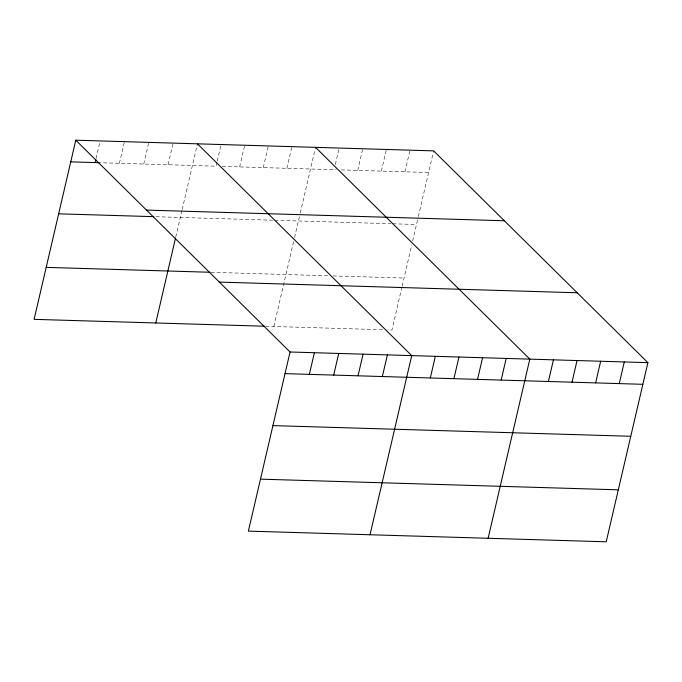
<?xml version="1.0" encoding="UTF-8"?>
<svg xmlns="http://www.w3.org/2000/svg" width="682" height="682" viewBox="0 0 682 682"><rect width="100%" height="100%" fill="white"/><g stroke="black" fill="none" stroke-linecap="round" stroke-linejoin="round"><path stroke-width="0.51" stroke-dasharray="3.41 2.56" d="M96.043 158.454L99.879 141.958M119.418 163.305L124.456 141.66M143.749 164.03L148.787 142.385M168.079 164.754L173.117 143.109M175.768 237.021L181.949 210.457M182.179 209.459L197.456 143.834M216.987 162.06L216.032 166.186L100.373 162.742M217.234 161.029L221.07 144.533M239.646 166.894L244.685 145.24M263.269 167.593L268.307 145.948M286.883 168.301L291.922 146.647M273.849 326.49L293.61 241.573M294.573 237.447L300.037 213.978M300.268 212.98L315.536 147.355M335.314 164.55L339.159 148.054M357.735 170.415L362.773 148.761M381.349 171.114L386.387 149.46M404.972 171.821L410.01 150.168M401.937 287.037L391.937 330.011L387.828 329.892M402.167 286.039L411.698 245.094M412.661 240.968L418.117 217.498M418.356 216.501L433.624 150.875M222.196 166.374L336.175 169.767M341.307 169.92L428.586 172.52M155.99 216.731L272.732 220.209M274.786 220.269L390.82 223.73M392.875 223.79L416.489 224.497M210.985 272.288L329.074 275.809M333.183 275.929L404.034 278.043M265.639 326.252L382.696 329.738"/><path stroke-width="1.02" d="M75.787 140.202L290.063 351.989L248.376 531.125L606.213 541.798L647.9 362.654L433.624 150.875L75.787 140.202L34.1 319.347L264.607 326.218M95.079 162.58L95.804 159.486M155.769 322.97L175.53 238.052M309.355 374.358L314.393 352.713M333.694 375.091L338.732 353.438M358.024 375.816L363.063 354.163M382.355 376.541L387.393 354.887M370.036 534.756L411.732 355.612L197.456 143.834M430.308 377.964L435.346 356.319M453.922 378.672L458.96 357.018M477.545 379.38L482.583 357.726M501.159 380.079L506.197 358.425M488.124 538.277L529.812 359.133L315.536 147.355M548.396 381.485L553.434 359.84M572.01 382.193L577.049 360.539M595.625 382.892L600.663 361.247M619.247 383.599L624.286 361.946M70.749 161.856L99.316 162.708M146.502 210.09L504.339 220.763M58.652 213.824L153.868 216.663M46.197 267.378L209.962 272.254M219.348 282.101L577.185 292.766M290.063 351.989L647.9 362.654M285.025 373.634L642.862 384.307M272.928 425.611L630.765 436.275M260.473 479.156L618.31 489.821"/></g></svg>
